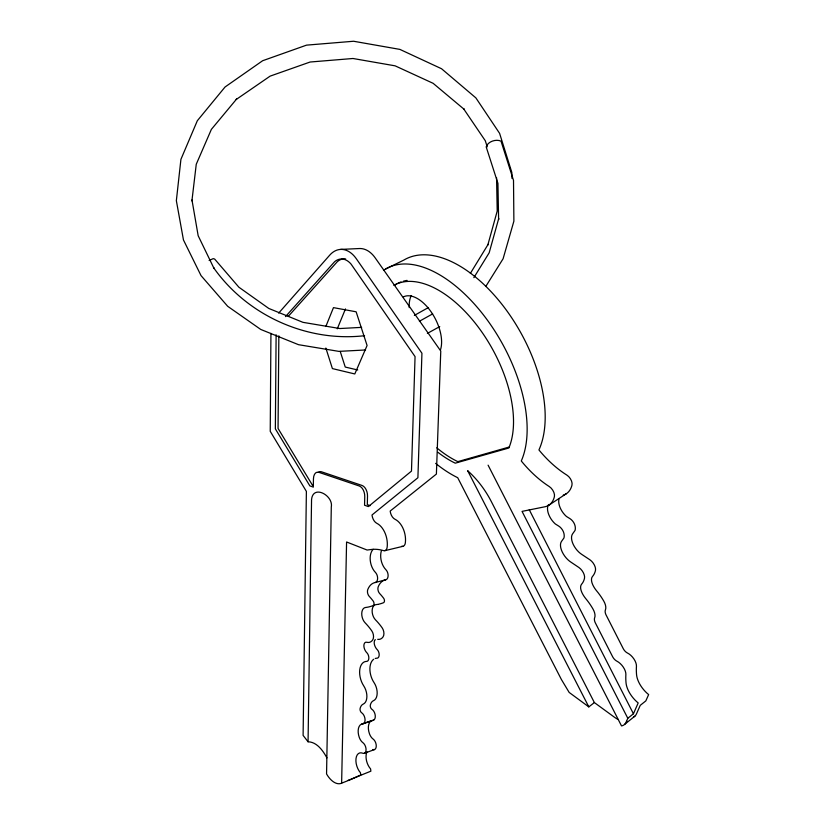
<?xml version="1.0" encoding="UTF-8"?>
<svg xmlns="http://www.w3.org/2000/svg" width="825" height="825" viewBox="0 0 825 825"><rect width="100%" height="100%" fill="white"/><g stroke="black" fill="none" stroke-linecap="round" stroke-linejoin="round"><path stroke-width="1.24" d="M270.94 333.382L270.239 431.32L306.384 491.401L303.105 735.405L308.065 741.778C317.017 741.995 323.008 750.76 326.927 757.876M276.117 334.816L275.354 428.856L309.86 485.894L313.325 487.121L313.448 478.84A8.621 5.136 79.5 0 1 318.832 472.323L359.236 485.977A8.941 5.517 78.7 0 1 364.753 496.578L364.557 505.23L368.383 506.581L411.479 471.096L415.058 356.596L351.027 264.041A24.626 15.283 85.9 0 0 334.61 261.721L285.512 316.604M278.85 335.837L278.056 428.443L312.562 485.378M308.065 741.778L311.551 499.733C312.871 484.089 333.548 495.505 331.299 506.952L326.556 773.953A21.058 11.56 72.1 0 0 341.632 783.173L350.842 779.501M341.632 783.173L346.582 541.984L367.104 550.038L371.137 549.512A69.455 42.343 74.6 0 1 383.553 550.636A5.723 3.568 76.8 0 0 387.152 547.253A18.284 11.323 77.1 0 0 376.86 523.339A8.776 5.486 77.9 0 1 371.993 514.996L417.904 477.737L421.936 353.244L356.4 258.864A34.186 21.223 85.9 0 0 329.67 255.214L278.675 313.098M487.802 245.087L497.217 211.066L496.557 177.715M325.823 326.514L333.465 307.632L356.132 311.798L367.084 345.5L354.802 373.962L332.403 368.589L325.854 348.047M337.27 328.824L345.469 308.911M548.573 504.498A14.231 7.765 55.6 0 0 555.256 523.916L558.865 526.185A7.178 3.867 55.2 0 1 563.908 533.342A11.983 6.445 55.3 0 1 563.918 538.024L561.485 541.437A13.313 7.136 54.6 0 0 562.248 551.997A14.768 7.93 54.6 0 0 571.065 562.238L578.964 567.538A8.322 4.424 54 0 1 584.482 578.377A35.485 18.769 54.8 0 1 581.615 584.183A10.9 5.744 53.5 0 0 581.852 592.433A15.448 8.168 53.4 0 0 585.812 598.692A37.63 19.212 53.6 0 1 592.917 608.902A11.179 5.796 53.3 0 1 594.639 617.842A7.435 3.857 52.8 0 0 595.815 623.793L612.614 656.71A5.909 3.022 52 0 0 616.873 661.165A10.395 5.259 51.8 0 1 625.876 674.613A86.212 44.076 49.4 0 0 626.051 683.048A19.47 9.828 51 0 0 638.179 702.941L633.435 713.769L627.804 718.286L626.092 722.246A24.276 11.777 51.7 0 1 622.298 725.732L621.503 725.897L488.091 465.166M470.374 273.364L488.173 244.293M473.859 277.664L489.163 252.811L498.702 218.553L498.62 219.512L497.929 183.367L486.183 146.881C487.823 141.477 496.114 138.806 501.033 141.168L513.511 180.397L513.882 221.172L503.106 258.741L485.77 286.471M288.276 316.367L337.435 261.566A24.585 15.304 85.9 0 1 345.665 258.926M624.556 724.443L634.93 716.1M435.621 463.361A121.254 64.793 60.9 0 0 457.7 477.696L561.413 679.522L569.167 692.433L588.823 706.891L594.371 702.57L614.12 716.987A24.203 11.849 51.6 0 0 617.935 719.39M549.058 505.065L566.497 493.597M209.127 260.504L213.19 258.637L214.655 259.06L238.868 287.203L268.806 308.457L302.961 322.338L339.838 328.536L361.659 327.37M414.356 315.408L428.526 307.488M419.409 321.255L432.64 313.892M427.381 333.393L439.746 326.576M385.533 269.063L403.879 260.05A120.172 65.845 60.9 0 1 508.004 312.427A120.172 65.845 60.9 0 1 538.931 449.934A85.357 50.779 57.7 0 0 566.899 475.118A7.373 4.166 56 0 1 571.972 485.121A36.156 20.274 56.9 0 1 563.238 495.124M351.388 779.264L360.731 775.015L360.453 772.747A11.901 6.703 71.5 0 1 355.988 758.722A11.901 6.703 71.5 0 1 362.68 753.204A5.868 3.321 71.9 0 0 366.063 749.812A5.868 3.321 71.9 0 0 362.938 742.717A8.487 4.847 72.1 0 1 359.277 737.406A11.282 6.456 72.1 0 1 362.649 723.886A5.992 3.434 72.5 0 0 365.021 719.194A5.992 3.434 72.5 0 0 361.701 712.8A2.991 1.722 72.7 0 1 360.123 708.428A11.932 6.899 72.5 0 1 363.299 704.065A11.839 6.858 73.2 0 0 363.743 685.905A15.696 9.23 73.4 0 1 359.741 669.9A15.696 9.23 73.4 0 1 366.609 661.392A4.95 2.929 73.9 0 0 368.837 658.082A4.95 2.929 73.9 0 0 366.816 652.709A7.6 4.517 74.1 0 1 364.134 647.78A5.063 3.001 74.2 0 1 366.774 642.262A13.252 7.91 74.6 0 0 372.673 639.952A6.456 3.857 74.4 0 0 371.735 630.795A57.224 33.248 73.9 0 0 365.166 622.865A8.786 5.27 75 0 1 361.742 613.553A8.786 5.27 75 0 1 365.527 607.489A74.302 45.076 77.6 0 0 373.117 605.55A2.743 1.66 75.3 0 0 373.22 601.105A51.624 30.463 74.7 0 0 369.249 596.382A4.888 2.97 75.6 0 1 367.795 589.473A21.522 13.128 75.1 0 1 375.179 582.522A5.765 3.527 76 0 0 377.613 578.428A5.765 3.527 76 0 0 375.437 572.426A14.138 8.735 76.4 0 1 373.199 549.275M364.351 753.277L374.54 749.554M361.701 724.072L371.92 720.534M363.382 723.7L373.612 720.153M509.077 447.067L457.823 461.629A102.836 55.11 60.9 0 1 436.755 447.8M375.179 582.522L385.667 579.81A5.734 3.537 75.9 0 0 388.111 575.726A5.734 3.537 75.9 0 0 385.935 569.766A14.046 8.766 76.3 0 1 381.397 550.77M384.811 550.688L402.961 546.315M626.505 721.524L627.083 721.401M347.964 780.419L370.868 771.179L370.59 768.921A11.828 6.734 71.4 0 1 367.012 751.822M364.578 335.703C306.663 342.365 247.015 315.315 213.531 267.599L213.922 268.259L198.165 235.723L191.977 199.98L191.916 200.898L196.257 164.257L211.375 129.37L236.631 99L236.197 99.485L270.126 76.127L310.118 62.019L352.966 58.492L395.113 65.835L433.125 83.315L464.083 109.261L463.578 108.735L485.275 140.714L487.235 146.819M365.547 349.975L338.848 351.378L298.516 344.685L260.741 329.443L227.679 306.292L201.032 275.612L183.459 239.962L176.354 200.671L180.922 159.338L197.33 120.728L225.05 86.996L262.639 60.73L306.529 45.138L353.595 41.25L399.888 49.397L441.55 68.743L475.881 97.897L499.599 133.361L511.82 172.415L512.016 178.437M340.612 249.408L359.339 248.542A33.784 21.337 86.1 0 1 375.189 257.874L440.767 351.048L436.394 474.066L390.173 511.067A8.683 5.517 77.8 0 0 395.041 519.296A18.067 11.385 77 0 1 405.333 542.912A5.662 3.589 76.7 0 1 401.703 546.274M357.73 369.992L345.242 367.053L340.24 351.471M370.188 505.663L367.311 504.653L367.517 496.021A8.931 5.528 78.7 0 0 361.989 485.44L321.564 471.817A8.601 5.136 79.5 0 0 318.316 472.457M594.371 702.57L491.473 501.858A103.641 90.08 79.7 0 0 467.631 470.662L588.823 706.891M529.258 509.747L633.435 713.769M627.804 718.286L522.05 511.387L544.655 506.828A36.486 19.955 57 0 0 554.4 496.629A7.446 4.094 56.2 0 0 549.264 486.544A86.192 50.036 57.8 0 1 521.287 460.969A121.254 64.793 60.9 0 0 487.915 320.873A121.254 64.793 60.9 0 0 383.501 270.363M372.859 749.492A5.827 3.341 71.7 0 0 376.262 746.109A5.827 3.341 71.7 0 0 373.127 739.066A8.425 4.867 72 0 1 369.466 733.786A11.21 6.476 72 0 1 372.869 720.349A5.95 3.455 72.4 0 0 375.262 715.667A5.95 3.455 72.4 0 0 371.931 709.325A2.97 1.732 72.6 0 1 370.363 704.983A11.859 6.92 72.4 0 1 373.56 700.642A11.756 6.878 73 0 0 374.024 682.584A15.592 9.271 73.2 0 1 373.684 659.268M385.667 579.81A21.378 13.169 75 0 0 378.242 586.73A4.857 2.98 75.5 0 0 379.696 593.587A51.284 30.587 74.6 0 1 383.666 598.28A2.723 1.671 75.2 0 1 383.553 602.693A73.817 45.241 77.5 0 1 378.531 604.23M377.881 604.354A73.817 45.241 77.5 0 1 375.942 604.632A8.724 5.29 74.9 0 0 372.137 610.675A8.724 5.29 74.9 0 0 375.55 619.915A56.853 33.382 73.8 0 1 382.13 627.784A6.414 3.867 74.3 0 1 383.058 636.879A13.169 7.941 74.5 0 1 377.706 639.323M374.663 640.468A5.032 3.022 74.1 0 0 374.478 644.686A7.549 4.527 74 0 0 377.169 649.574A4.919 2.939 73.8 0 1 379.18 654.916A4.919 2.939 73.8 0 1 376.942 658.206A15.592 9.271 73.2 0 0 375.231 658.484M374.952 639.983A5.032 3.022 74.1 0 1 375.303 639.592M394.597 285.233A102.836 55.11 60.9 0 1 396.629 283.975M397.691 283.418A102.836 55.11 60.9 0 1 401.022 281.954M403.384 281.201A102.836 55.11 60.9 0 1 407.096 280.407M437.982 452.358A102.97 54.966 60.9 0 0 455.266 463.176L508.85 448.006A102.97 54.966 60.9 0 0 481.326 331.289A102.97 54.966 60.9 0 0 393.876 285.357M409.231 307.632A33.732 18.367 62.5 0 1 411.273 295.587M633.868 716.873A24.131 11.911 51.5 0 0 636.477 713.883L640.252 705.354L645.841 700.879L648.646 694.588A19.357 9.931 50.8 0 1 636.57 674.819A85.697 44.509 49.2 0 1 636.446 666.383A10.333 5.311 51.6 0 0 627.485 653.029A5.878 3.052 51.8 0 1 623.226 648.615L606.54 615.873A7.384 3.898 52.6 0 1 605.406 609.943A11.117 5.857 53.1 0 0 603.735 601.023A37.424 19.418 53.4 0 0 596.65 590.886A15.355 8.25 53.3 0 1 592.701 584.667A10.838 5.806 53.3 0 1 592.515 576.428A35.289 18.965 54.6 0 0 595.444 570.601A8.271 4.465 53.9 0 0 589.958 559.824L582.058 554.596A14.685 8.013 54.4 0 1 573.251 544.438A13.231 7.219 54.5 0 1 572.56 533.899L575.025 530.465A11.911 6.518 55.2 0 0 575.046 525.803A7.136 3.908 55.1 0 0 570.023 518.688L566.414 516.45A14.149 7.848 55.4 0 1 559.123 498.486M403.281 296.979A33.938 18.15 62.4 0 1 430.867 311.499A33.938 18.15 62.4 0 1 440.529 349.656"/></g></svg>
